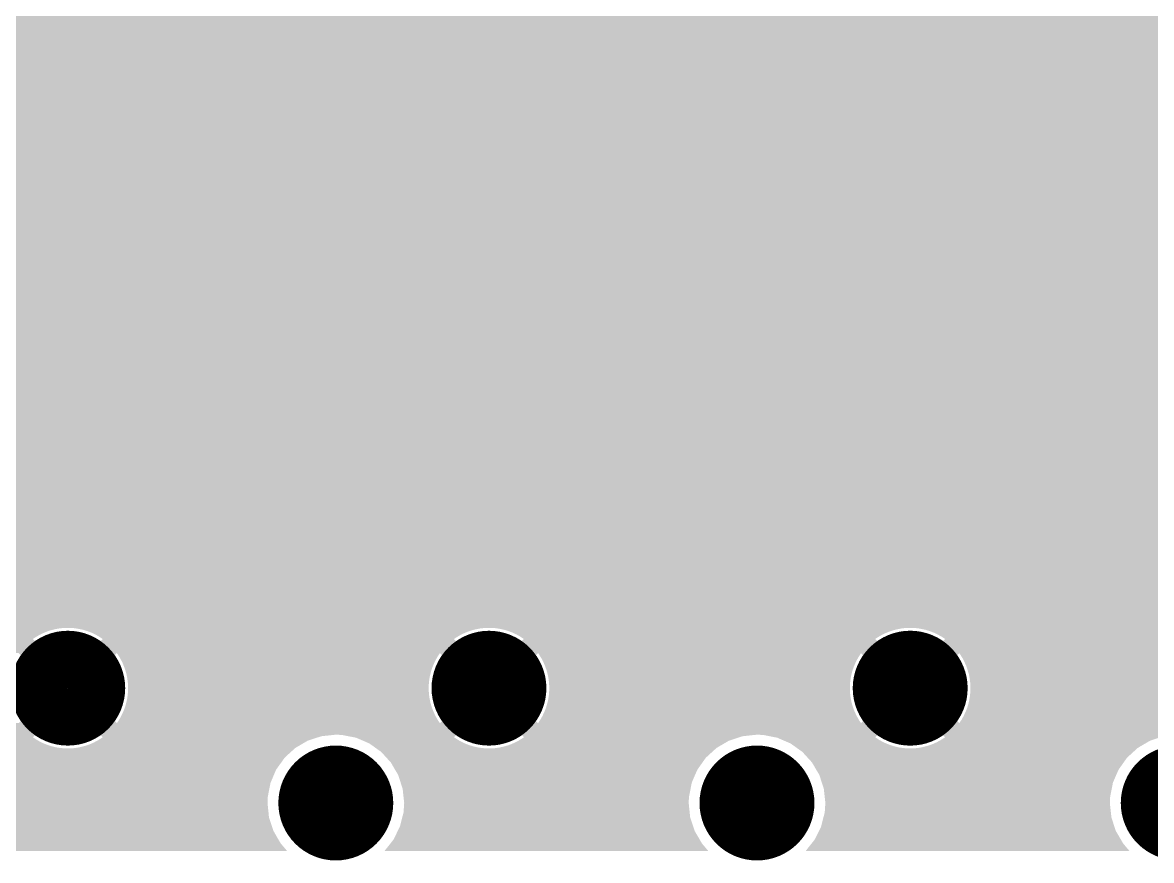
# Model space of a CAD drawing. Extents: x 295 to 953, y 10 to 290.
# Drawn here: x 648.85 to 661.2, y 166.88 to 176.05 of the extents above; entities that cross this region are included whole.
import ezdxf

# ---------------------------------------------------------------- set-up
doc = ezdxf.new("R2010")
doc.units = 0
doc.header["$LTSCALE"] = 5
doc.header["$MEASUREMENT"] = 0
doc.layers.get('0').update_dxf_attribs({"linetype": 'CONTINUOUS', "lineweight": 25})

msp = doc.modelspace()

# ---------------------------------------------------------------- linework, layer by layer
at = {"const_width": 0.629}
for points in [[(649.028, 168.761, 1), (649.656, 168.761, 1)], [(653.638, 168.761, 1), (654.266, 168.761, 1)], [(658.248, 168.761, 1), (658.877, 168.761, 1)], [(651.961, 167.504, 1), (652.59, 167.504, 1)], [(656.571, 167.504, 1), (657.2, 167.504, 1)], [(661.182, 167.504, 1), (661.81, 167.504, 1)]]:
    msp.add_lwpolyline(points, format="xyb", close=True, dxfattribs=at)
for points in [[(641.798, 172.443), (641.798, 176.71), (671.135, 172.443), (671.135, 176.71)], [(642.912, 172.44), (642.846, 172.443), (671.135, 172.44), (671.135, 172.443)], [(643.067, 172.41), (642.912, 172.44), (671.135, 172.41), (671.135, 172.44)], [(643.212, 172.347), (643.067, 172.41), (671.135, 172.347), (671.135, 172.41)], [(643.341, 172.256), (643.212, 172.347), (671.135, 172.256), (671.135, 172.347)], [(643.448, 172.139), (643.341, 172.256), (671.135, 172.139), (671.135, 172.256)], [(643.528, 172.003), (643.448, 172.139), (671.135, 172.003), (671.135, 172.139)], [(643.577, 171.852), (643.528, 172.003), (671.135, 171.852), (671.135, 172.003)], [(643.594, 171.695), (643.577, 171.852), (671.135, 171.695), (671.135, 171.852)], [(643.561, 171.474), (643.591, 171.629), (671.135, 171.474), (671.135, 171.629)], [(643.591, 171.629), (643.594, 171.695), (671.135, 171.629), (671.135, 171.695)], [(643.498, 171.329), (643.561, 171.474), (671.135, 171.329), (671.135, 171.474)], [(643.407, 171.2), (643.498, 171.329), (671.135, 171.2), (671.135, 171.329)], [(643.29, 171.093), (643.407, 171.2), (671.135, 171.093), (671.135, 171.2)], [(643.003, 170.964), (643.153, 171.013), (671.135, 170.964), (671.135, 171.013)], [(643.153, 171.013), (643.29, 171.093), (671.135, 171.013), (671.135, 171.093)], [(641.798, 169.421), (641.798, 170.947), (671.135, 169.421), (671.135, 170.947)], [(642.846, 170.947), (643.003, 170.964), (671.135, 170.947), (671.135, 170.964)], [(641.798, 169.42), (641.798, 169.421), (649.295, 169.42), (649.342, 169.421)], [(641.798, 169.415), (641.798, 169.42), (649.248, 169.415), (649.295, 169.42)], [(641.798, 169.406), (641.798, 169.415), (649.202, 169.406), (649.248, 169.415)], [(641.798, 169.395), (641.798, 169.406), (649.156, 169.395), (649.202, 169.406)], [(649.375, 169.421), (649.342, 169.421), (653.93, 169.421), (653.952, 169.421)], [(649.385, 169.42), (649.375, 169.421), (653.905, 169.42), (653.93, 169.421)], [(649.421, 169.417), (649.385, 169.42), (653.876, 169.417), (653.905, 169.42)], [(649.433, 169.415), (649.421, 169.417), (653.858, 169.415), (653.876, 169.417)], [(649.468, 169.409), (649.433, 169.415), (653.828, 169.409), (653.858, 169.415)], [(649.48, 169.406), (649.468, 169.409), (653.812, 169.406), (653.828, 169.409)], [(649.514, 169.399), (649.48, 169.406), (653.782, 169.399), (653.812, 169.406)], [(649.526, 169.395), (649.514, 169.399), (653.766, 169.395), (653.782, 169.399)], [(653.985, 169.421), (653.952, 169.421), (658.54, 169.421), (658.562, 169.421)], [(653.995, 169.42), (653.985, 169.421), (658.515, 169.42), (658.54, 169.421)], [(654.032, 169.417), (653.995, 169.42), (658.486, 169.417), (658.515, 169.42)], [(654.044, 169.415), (654.032, 169.417), (658.468, 169.415), (658.486, 169.417)], [(654.078, 169.409), (654.044, 169.415), (658.438, 169.409), (658.468, 169.415)], [(654.091, 169.406), (654.078, 169.409), (658.422, 169.406), (658.438, 169.409)], [(654.124, 169.399), (654.091, 169.406), (658.392, 169.399), (658.422, 169.406)], [(654.137, 169.395), (654.124, 169.399), (658.377, 169.395), (658.392, 169.399)], [(658.595, 169.421), (658.562, 169.421), (663.15, 169.421), (663.172, 169.421)], [(658.605, 169.42), (658.595, 169.421), (663.125, 169.42), (663.15, 169.421)], [(658.642, 169.417), (658.605, 169.42), (663.096, 169.417), (663.125, 169.42)], [(658.654, 169.415), (658.642, 169.417), (663.079, 169.415), (663.096, 169.417)], [(658.688, 169.409), (658.654, 169.415), (663.048, 169.409), (663.079, 169.415)], [(658.701, 169.406), (658.688, 169.409), (663.032, 169.406), (663.048, 169.409)], [(658.734, 169.399), (658.701, 169.406), (663.002, 169.399), (663.032, 169.406)], [(658.747, 169.395), (658.734, 169.399), (662.987, 169.395), (663.002, 169.399)], [(641.798, 169.38), (641.798, 169.395), (649.112, 169.38), (649.156, 169.395)], [(641.798, 169.362), (641.798, 169.38), (649.068, 169.362), (649.112, 169.38)], [(641.798, 169.341), (641.798, 169.362), (649.026, 169.341), (649.068, 169.362)], [(641.798, 169.317), (641.798, 169.341), (648.986, 169.317), (649.026, 169.341)], [(641.798, 169.299), (641.798, 169.317), (648.959, 169.299), (648.986, 169.317)], [(641.798, 169.18), (641.798, 169.299), (649.078, 169.18), (648.959, 169.299)], [(649.559, 169.385), (649.526, 169.395), (653.737, 169.385), (653.766, 169.395)], [(649.571, 169.38), (649.559, 169.385), (653.722, 169.38), (653.737, 169.385)], [(649.603, 169.368), (649.571, 169.38), (653.692, 169.368), (653.722, 169.38)], [(649.615, 169.362), (649.603, 169.368), (653.678, 169.362), (653.692, 169.368)], [(649.606, 169.18), (649.725, 169.299), (653.688, 169.18), (653.569, 169.299)], [(649.645, 169.348), (649.615, 169.362), (653.65, 169.348), (653.678, 169.362)], [(649.657, 169.341), (649.645, 169.348), (653.636, 169.341), (653.65, 169.348)], [(649.686, 169.325), (649.657, 169.341), (653.609, 169.325), (653.636, 169.341)], [(649.698, 169.317), (649.686, 169.325), (653.596, 169.317), (653.609, 169.325)], [(649.725, 169.299), (649.698, 169.317), (653.569, 169.299), (653.596, 169.317)], [(654.169, 169.385), (654.137, 169.395), (658.347, 169.385), (658.377, 169.395)], [(654.181, 169.38), (654.169, 169.385), (658.332, 169.38), (658.347, 169.385)], [(654.213, 169.368), (654.181, 169.38), (658.303, 169.368), (658.332, 169.38)], [(654.225, 169.362), (654.213, 169.368), (658.288, 169.362), (658.303, 169.368)], [(654.216, 169.18), (654.335, 169.299), (658.298, 169.18), (658.179, 169.299)], [(654.255, 169.348), (654.225, 169.362), (658.26, 169.348), (658.288, 169.362)], [(654.267, 169.341), (654.255, 169.348), (658.246, 169.341), (658.26, 169.348)], [(654.296, 169.325), (654.267, 169.341), (658.219, 169.325), (658.246, 169.341)], [(654.308, 169.317), (654.296, 169.325), (658.206, 169.317), (658.219, 169.325)], [(654.335, 169.299), (654.308, 169.317), (658.179, 169.299), (658.206, 169.317)], [(658.779, 169.385), (658.747, 169.395), (662.957, 169.385), (662.987, 169.395)], [(658.791, 169.38), (658.779, 169.385), (662.942, 169.38), (662.957, 169.385)], [(658.823, 169.368), (658.791, 169.38), (662.913, 169.368), (662.942, 169.38)], [(658.835, 169.362), (658.823, 169.368), (662.899, 169.362), (662.913, 169.368)], [(658.826, 169.18), (658.945, 169.299), (662.908, 169.18), (662.789, 169.299)], [(658.865, 169.348), (658.835, 169.362), (662.87, 169.348), (662.899, 169.362)], [(658.877, 169.341), (658.865, 169.348), (662.856, 169.341), (662.87, 169.348)], [(658.906, 169.325), (658.877, 169.341), (662.829, 169.325), (662.856, 169.341)], [(658.918, 169.317), (658.906, 169.325), (662.816, 169.317), (662.829, 169.325)], [(658.945, 169.299), (658.918, 169.317), (662.789, 169.299), (662.816, 169.317)], [(641.798, 169.145), (641.798, 169.18), (671.135, 169.145), (671.135, 169.18)], [(649.078, 169.18), (649.107, 169.197), (649.606, 169.18), (649.576, 169.197)], [(649.107, 169.197), (649.114, 169.2), (649.576, 169.197), (649.571, 169.2)], [(649.114, 169.2), (649.144, 169.215), (649.571, 169.2), (649.539, 169.215)], [(649.144, 169.215), (649.151, 169.217), (649.539, 169.215), (649.534, 169.217)], [(649.151, 169.217), (649.182, 169.229), (649.534, 169.217), (649.501, 169.229)], [(649.182, 169.229), (649.189, 169.231), (649.501, 169.229), (649.496, 169.231)], [(649.189, 169.231), (649.221, 169.241), (649.496, 169.231), (649.462, 169.241)], [(649.221, 169.241), (649.229, 169.242), (649.462, 169.241), (649.457, 169.242)], [(649.229, 169.242), (649.261, 169.249), (649.457, 169.242), (649.422, 169.249)], [(649.261, 169.249), (649.269, 169.25), (649.422, 169.249), (649.417, 169.25)], [(649.269, 169.25), (649.301, 169.254), (649.417, 169.25), (649.381, 169.254)], [(649.301, 169.254), (649.313, 169.255), (649.381, 169.254), (649.376, 169.255)], [(649.313, 169.255), (649.342, 169.256), (649.376, 169.255), (649.342, 169.256)], [(653.688, 169.18), (653.718, 169.197), (654.216, 169.18), (654.186, 169.197)], [(653.718, 169.197), (653.724, 169.2), (654.186, 169.197), (654.181, 169.2)], [(653.724, 169.2), (653.754, 169.215), (654.181, 169.2), (654.15, 169.215)], [(653.754, 169.215), (653.761, 169.217), (654.15, 169.215), (654.144, 169.217)], [(653.761, 169.217), (653.792, 169.229), (654.144, 169.217), (654.111, 169.229)], [(653.792, 169.229), (653.799, 169.231), (654.111, 169.229), (654.106, 169.231)], [(653.799, 169.231), (653.831, 169.241), (654.106, 169.231), (654.072, 169.241)], [(653.831, 169.241), (653.839, 169.242), (654.072, 169.241), (654.067, 169.242)], [(653.839, 169.242), (653.871, 169.249), (654.067, 169.242), (654.032, 169.249)], [(653.871, 169.249), (653.879, 169.25), (654.032, 169.249), (654.027, 169.25)], [(653.879, 169.25), (653.911, 169.254), (654.027, 169.25), (653.991, 169.254)], [(653.911, 169.254), (653.923, 169.255), (653.991, 169.254), (653.986, 169.255)], [(653.923, 169.255), (653.952, 169.256), (653.986, 169.255), (653.952, 169.256)], [(658.298, 169.18), (658.328, 169.197), (658.826, 169.18), (658.796, 169.197)], [(658.328, 169.197), (658.334, 169.2), (658.796, 169.197), (658.791, 169.2)], [(658.334, 169.2), (658.364, 169.215), (658.791, 169.2), (658.76, 169.215)], [(658.364, 169.215), (658.371, 169.217), (658.76, 169.215), (658.754, 169.217)], [(658.371, 169.217), (658.402, 169.229), (658.754, 169.217), (658.722, 169.229)], [(658.402, 169.229), (658.409, 169.231), (658.722, 169.229), (658.716, 169.231)], [(658.409, 169.231), (658.441, 169.241), (658.716, 169.231), (658.682, 169.241)], [(658.441, 169.241), (658.449, 169.242), (658.682, 169.241), (658.677, 169.242)], [(658.449, 169.242), (658.481, 169.249), (658.677, 169.242), (658.642, 169.249)], [(658.481, 169.249), (658.489, 169.25), (658.642, 169.249), (658.637, 169.25)], [(658.489, 169.25), (658.522, 169.254), (658.637, 169.25), (658.601, 169.254)], [(658.522, 169.254), (658.534, 169.255), (658.601, 169.254), (658.596, 169.255)], [(658.534, 169.255), (658.562, 169.256), (658.596, 169.255), (658.562, 169.256)], [(648.924, 169.025), (648.805, 169.145), (649.76, 169.025), (649.879, 169.145)], [(649.89, 169.13), (649.879, 169.145), (653.405, 169.13), (653.415, 169.145)], [(649.905, 169.105), (649.89, 169.13), (653.389, 169.105), (653.405, 169.13)], [(649.915, 169.09), (649.905, 169.105), (653.38, 169.09), (653.389, 169.105)], [(649.928, 169.064), (649.915, 169.09), (653.366, 169.064), (653.38, 169.09)], [(649.937, 169.048), (649.928, 169.064), (653.358, 169.048), (653.366, 169.064)], [(649.948, 169.022), (649.937, 169.048), (653.346, 169.022), (653.358, 169.048)], [(653.534, 169.025), (653.415, 169.145), (654.37, 169.025), (654.49, 169.145)], [(654.5, 169.13), (654.49, 169.145), (658.015, 169.13), (658.025, 169.145)], [(654.515, 169.105), (654.5, 169.13), (657.999, 169.105), (658.015, 169.13)], [(654.525, 169.09), (654.515, 169.105), (657.99, 169.09), (657.999, 169.105)], [(654.538, 169.064), (654.525, 169.09), (657.976, 169.064), (657.99, 169.09)], [(654.547, 169.048), (654.538, 169.064), (657.968, 169.048), (657.976, 169.064)], [(654.558, 169.022), (654.547, 169.048), (657.956, 169.022), (657.968, 169.048)], [(658.144, 169.025), (658.025, 169.145), (658.98, 169.025), (659.1, 169.145)], [(659.11, 169.13), (659.1, 169.145), (662.625, 169.13), (662.635, 169.145)], [(659.125, 169.105), (659.11, 169.13), (662.609, 169.105), (662.625, 169.13)], [(659.135, 169.09), (659.125, 169.105), (662.6, 169.09), (662.609, 169.105)], [(659.148, 169.064), (659.135, 169.09), (662.586, 169.064), (662.6, 169.09)], [(659.157, 169.048), (659.148, 169.064), (662.578, 169.048), (662.586, 169.064)], [(659.168, 169.022), (659.157, 169.048), (662.566, 169.022), (662.578, 169.048)], [(648.865, 168.889), (648.872, 168.915), (649.82, 168.889), (649.812, 168.915)], [(648.872, 168.915), (648.877, 168.928), (649.812, 168.915), (649.808, 168.928)], [(648.877, 168.928), (648.886, 168.953), (649.808, 168.928), (649.797, 168.953)], [(648.886, 168.953), (648.892, 168.965), (649.797, 168.953), (649.793, 168.965)], [(648.892, 168.965), (648.904, 168.99), (649.793, 168.965), (649.78, 168.99)], [(648.904, 168.99), (648.91, 169.002), (649.78, 168.99), (649.774, 169.002)], [(648.91, 169.002), (648.924, 169.025), (649.774, 169.002), (649.76, 169.025)], [(649.955, 169.005), (649.948, 169.022), (653.339, 169.005), (653.346, 169.022)], [(649.965, 168.978), (649.955, 169.005), (653.329, 168.978), (653.339, 169.005)], [(649.971, 168.961), (649.965, 168.978), (653.323, 168.961), (653.329, 168.978)], [(649.979, 168.933), (649.971, 168.961), (653.315, 168.933), (653.323, 168.961)], [(649.984, 168.916), (649.979, 168.933), (653.311, 168.916), (653.315, 168.933)], [(649.99, 168.887), (649.984, 168.916), (653.304, 168.887), (653.311, 168.916)], [(653.475, 168.889), (653.482, 168.915), (654.43, 168.889), (654.422, 168.915)], [(653.482, 168.915), (653.487, 168.928), (654.422, 168.915), (654.418, 168.928)], [(653.487, 168.928), (653.496, 168.953), (654.418, 168.928), (654.408, 168.953)], [(653.496, 168.953), (653.502, 168.965), (654.408, 168.953), (654.403, 168.965)], [(653.502, 168.965), (653.514, 168.99), (654.403, 168.965), (654.39, 168.99)], [(653.514, 168.99), (653.52, 169.002), (654.39, 168.99), (654.384, 169.002)], [(653.52, 169.002), (653.534, 169.025), (654.384, 169.002), (654.37, 169.025)], [(654.566, 169.005), (654.558, 169.022), (657.949, 169.005), (657.956, 169.022)], [(654.575, 168.978), (654.566, 169.005), (657.939, 168.978), (657.949, 169.005)], [(654.581, 168.961), (654.575, 168.978), (657.933, 168.961), (657.939, 168.978)], [(654.589, 168.933), (654.581, 168.961), (657.925, 168.933), (657.933, 168.961)], [(654.594, 168.916), (654.589, 168.933), (657.921, 168.916), (657.925, 168.933)], [(654.6, 168.887), (654.594, 168.916), (657.914, 168.887), (657.921, 168.916)], [(658.085, 168.889), (658.092, 168.915), (659.04, 168.889), (659.032, 168.915)], [(658.092, 168.915), (658.097, 168.928), (659.032, 168.915), (659.028, 168.928)], [(658.097, 168.928), (658.106, 168.953), (659.028, 168.928), (659.018, 168.953)], [(658.106, 168.953), (658.112, 168.965), (659.018, 168.953), (659.013, 168.965)], [(658.112, 168.965), (658.124, 168.99), (659.013, 168.965), (659, 168.99)], [(658.124, 168.99), (658.13, 169.002), (659, 168.99), (658.994, 169.002)], [(658.13, 169.002), (658.144, 169.025), (658.994, 169.002), (658.98, 169.025)], [(659.176, 169.005), (659.168, 169.022), (662.559, 169.005), (662.566, 169.022)], [(659.185, 168.978), (659.176, 169.005), (662.549, 168.978), (662.559, 169.005)], [(659.191, 168.961), (659.185, 168.978), (662.544, 168.961), (662.549, 168.978)], [(659.199, 168.933), (659.191, 168.961), (662.535, 168.933), (662.544, 168.961)], [(659.204, 168.916), (659.199, 168.933), (662.531, 168.916), (662.535, 168.933)], [(659.21, 168.887), (659.204, 168.916), (662.524, 168.887), (662.531, 168.916)], [(648.848, 168.768), (648.849, 168.796), (649.837, 168.768), (649.835, 168.796)], [(648.849, 168.796), (648.85, 168.809), (649.835, 168.796), (649.834, 168.809)], [(648.85, 168.809), (648.853, 168.836), (649.834, 168.809), (649.831, 168.836)], [(648.853, 168.836), (648.856, 168.849), (649.831, 168.836), (649.829, 168.849)], [(648.856, 168.849), (648.861, 168.876), (649.829, 168.849), (649.823, 168.876)], [(648.861, 168.876), (648.865, 168.889), (649.823, 168.876), (649.82, 168.889)], [(649.993, 168.869), (649.99, 168.887), (653.301, 168.869), (653.304, 168.887)], [(649.997, 168.841), (649.993, 168.869), (653.297, 168.841), (653.301, 168.869)], [(649.999, 168.823), (649.997, 168.841), (653.295, 168.823), (653.297, 168.841)], [(650.001, 168.794), (649.999, 168.823), (653.293, 168.794), (653.295, 168.823)], [(650.002, 168.776), (650.001, 168.794), (653.293, 168.776), (653.293, 168.794)], [(653.458, 168.768), (653.459, 168.796), (654.447, 168.768), (654.445, 168.796)], [(653.459, 168.796), (653.46, 168.809), (654.445, 168.796), (654.444, 168.809)], [(653.46, 168.809), (653.463, 168.836), (654.444, 168.809), (654.441, 168.836)], [(653.463, 168.836), (653.466, 168.849), (654.441, 168.836), (654.439, 168.849)], [(653.466, 168.849), (653.471, 168.876), (654.439, 168.849), (654.433, 168.876)], [(653.471, 168.876), (653.475, 168.889), (654.433, 168.876), (654.43, 168.889)], [(654.603, 168.869), (654.6, 168.887), (657.911, 168.869), (657.914, 168.887)], [(654.607, 168.841), (654.603, 168.869), (657.907, 168.841), (657.911, 168.869)], [(654.609, 168.823), (654.607, 168.841), (657.905, 168.823), (657.907, 168.841)], [(654.611, 168.794), (654.609, 168.823), (657.903, 168.794), (657.905, 168.823)], [(654.612, 168.776), (654.611, 168.794), (657.903, 168.776), (657.903, 168.794)], [(658.068, 168.768), (658.069, 168.796), (659.057, 168.768), (659.055, 168.796)], [(658.069, 168.796), (658.07, 168.809), (659.055, 168.796), (659.054, 168.809)], [(658.07, 168.809), (658.073, 168.836), (659.054, 168.809), (659.051, 168.836)], [(658.073, 168.836), (658.076, 168.849), (659.051, 168.836), (659.049, 168.849)], [(658.076, 168.849), (658.081, 168.876), (659.049, 168.849), (659.043, 168.876)], [(658.081, 168.876), (658.085, 168.889), (659.043, 168.876), (659.04, 168.889)], [(659.213, 168.869), (659.21, 168.887), (662.522, 168.869), (662.524, 168.887)], [(659.217, 168.841), (659.213, 168.869), (662.517, 168.841), (662.522, 168.869)], [(659.219, 168.823), (659.217, 168.841), (662.515, 168.823), (662.517, 168.841)], [(659.221, 168.794), (659.219, 168.823), (662.513, 168.794), (662.515, 168.823)], [(659.222, 168.776), (659.221, 168.794), (662.513, 168.776), (662.513, 168.794)], [(648.848, 168.755), (648.848, 168.768), (649.836, 168.755), (649.837, 168.768)], [(648.849, 168.727), (648.848, 168.755), (649.835, 168.727), (649.836, 168.755)], [(648.85, 168.714), (648.849, 168.727), (649.834, 168.714), (649.835, 168.727)], [(648.854, 168.687), (648.85, 168.714), (649.831, 168.687), (649.834, 168.714)], [(648.855, 168.674), (648.854, 168.687), (649.828, 168.674), (649.831, 168.687)], [(648.861, 168.647), (648.855, 168.674), (649.823, 168.647), (649.828, 168.674)], [(649.993, 168.653), (649.997, 168.682), (653.301, 168.653), (653.297, 168.682)], [(649.997, 168.682), (649.999, 168.7), (653.297, 168.682), (653.295, 168.7)], [(649.999, 168.7), (650.001, 168.729), (653.295, 168.7), (653.293, 168.729)], [(650.001, 168.729), (650.002, 168.747), (653.293, 168.729), (653.292, 168.747)], [(650.002, 168.747), (650.002, 168.776), (653.292, 168.747), (653.293, 168.776)], [(653.458, 168.755), (653.458, 168.768), (654.446, 168.755), (654.447, 168.768)], [(653.459, 168.727), (653.458, 168.755), (654.445, 168.727), (654.446, 168.755)], [(653.46, 168.714), (653.459, 168.727), (654.444, 168.714), (654.445, 168.727)], [(653.464, 168.687), (653.46, 168.714), (654.441, 168.687), (654.444, 168.714)], [(653.465, 168.674), (653.464, 168.687), (654.438, 168.674), (654.441, 168.687)], [(653.471, 168.647), (653.465, 168.674), (654.433, 168.647), (654.438, 168.674)], [(654.603, 168.653), (654.607, 168.682), (657.911, 168.653), (657.907, 168.682)], [(654.607, 168.682), (654.609, 168.7), (657.907, 168.682), (657.905, 168.7)], [(654.609, 168.7), (654.611, 168.729), (657.905, 168.7), (657.903, 168.729)], [(654.611, 168.729), (654.612, 168.747), (657.903, 168.729), (657.902, 168.747)], [(654.612, 168.747), (654.612, 168.776), (657.902, 168.747), (657.903, 168.776)], [(658.068, 168.755), (658.068, 168.768), (659.056, 168.755), (659.057, 168.768)], [(658.069, 168.727), (658.068, 168.755), (659.056, 168.727), (659.056, 168.755)], [(658.07, 168.714), (658.069, 168.727), (659.054, 168.714), (659.056, 168.727)], [(658.074, 168.687), (658.07, 168.714), (659.051, 168.687), (659.054, 168.714)], [(658.075, 168.674), (658.074, 168.687), (659.049, 168.674), (659.051, 168.687)], [(658.082, 168.647), (658.075, 168.674), (659.043, 168.647), (659.049, 168.674)], [(659.213, 168.653), (659.217, 168.682), (662.521, 168.653), (662.517, 168.682)], [(659.217, 168.682), (659.219, 168.7), (662.517, 168.682), (662.515, 168.7)], [(659.219, 168.7), (659.221, 168.729), (662.515, 168.7), (662.513, 168.729)], [(659.221, 168.729), (659.222, 168.747), (662.513, 168.729), (662.512, 168.747)], [(659.222, 168.747), (659.222, 168.776), (662.512, 168.747), (662.513, 168.776)], [(648.864, 168.634), (648.861, 168.647), (649.82, 168.634), (649.823, 168.647)], [(648.872, 168.608), (648.864, 168.634), (649.812, 168.608), (649.82, 168.634)], [(648.876, 168.595), (648.872, 168.608), (649.807, 168.595), (649.812, 168.608)], [(648.887, 168.569), (648.876, 168.595), (649.798, 168.569), (649.807, 168.595)], [(648.891, 168.558), (648.887, 168.569), (649.792, 168.558), (649.798, 168.569)], [(648.904, 168.533), (648.891, 168.558), (649.78, 168.533), (649.792, 168.558)], [(648.91, 168.521), (648.904, 168.533), (649.774, 168.521), (649.78, 168.533)], [(649.955, 168.518), (649.966, 168.545), (653.339, 168.518), (653.329, 168.545)], [(649.966, 168.545), (649.971, 168.562), (653.329, 168.545), (653.323, 168.562)], [(649.971, 168.562), (649.979, 168.59), (653.323, 168.562), (653.315, 168.59)], [(649.979, 168.59), (649.983, 168.607), (653.315, 168.59), (653.31, 168.607)], [(649.983, 168.607), (649.99, 168.635), (653.31, 168.607), (653.305, 168.635)], [(649.99, 168.635), (649.993, 168.653), (653.305, 168.635), (653.301, 168.653)], [(653.474, 168.634), (653.471, 168.647), (654.43, 168.634), (654.433, 168.647)], [(653.482, 168.608), (653.474, 168.634), (654.422, 168.608), (654.43, 168.634)], [(653.486, 168.595), (653.482, 168.608), (654.418, 168.595), (654.422, 168.608)], [(653.497, 168.569), (653.486, 168.595), (654.408, 168.569), (654.418, 168.595)], [(653.502, 168.558), (653.497, 168.569), (654.402, 168.558), (654.408, 168.569)], [(653.514, 168.533), (653.502, 168.558), (654.391, 168.533), (654.402, 168.558)], [(653.52, 168.521), (653.514, 168.533), (654.384, 168.521), (654.391, 168.533)], [(654.565, 168.518), (654.576, 168.545), (657.949, 168.518), (657.939, 168.545)], [(654.576, 168.545), (654.581, 168.562), (657.939, 168.545), (657.933, 168.562)], [(654.581, 168.562), (654.589, 168.59), (657.933, 168.562), (657.925, 168.59)], [(654.589, 168.59), (654.594, 168.607), (657.925, 168.59), (657.92, 168.607)], [(654.594, 168.607), (654.6, 168.635), (657.92, 168.607), (657.915, 168.635)], [(654.6, 168.635), (654.603, 168.653), (657.915, 168.635), (657.911, 168.653)], [(658.084, 168.634), (658.082, 168.647), (659.04, 168.634), (659.043, 168.647)], [(658.093, 168.608), (658.084, 168.634), (659.032, 168.608), (659.04, 168.634)], [(658.096, 168.595), (658.093, 168.608), (659.028, 168.595), (659.032, 168.608)], [(658.107, 168.569), (658.096, 168.595), (659.018, 168.569), (659.028, 168.595)], [(658.112, 168.558), (658.107, 168.569), (659.012, 168.558), (659.018, 168.569)], [(658.124, 168.533), (658.112, 168.558), (659.001, 168.533), (659.012, 168.558)], [(658.13, 168.521), (658.124, 168.533), (658.994, 168.521), (659.001, 168.533)], [(659.175, 168.518), (659.186, 168.545), (662.559, 168.518), (662.549, 168.545)], [(659.186, 168.545), (659.191, 168.562), (662.549, 168.545), (662.543, 168.562)], [(659.191, 168.562), (659.2, 168.59), (662.543, 168.562), (662.535, 168.59)], [(659.2, 168.59), (659.204, 168.607), (662.535, 168.59), (662.53, 168.607)], [(659.204, 168.607), (659.21, 168.635), (662.53, 168.607), (662.525, 168.635)], [(659.21, 168.635), (659.213, 168.653), (662.525, 168.635), (662.521, 168.653)], [(648.805, 168.378), (648.924, 168.497), (649.879, 168.378), (649.76, 168.497)], [(648.924, 168.497), (648.91, 168.521), (649.76, 168.497), (649.774, 168.521)], [(649.889, 168.393), (649.905, 168.417), (653.404, 168.393), (653.389, 168.417)], [(649.905, 168.417), (649.914, 168.433), (653.389, 168.417), (653.38, 168.433)], [(649.914, 168.433), (649.928, 168.458), (653.38, 168.433), (653.366, 168.458)], [(649.928, 168.458), (649.936, 168.475), (653.366, 168.458), (653.358, 168.475)], [(649.936, 168.475), (649.948, 168.501), (653.358, 168.475), (653.346, 168.501)], [(649.948, 168.501), (649.955, 168.518), (653.346, 168.501), (653.339, 168.518)], [(653.415, 168.378), (653.534, 168.497), (654.49, 168.378), (654.37, 168.497)], [(653.534, 168.497), (653.52, 168.521), (654.37, 168.497), (654.384, 168.521)], [(654.499, 168.393), (654.515, 168.417), (658.014, 168.393), (657.999, 168.417)], [(654.515, 168.417), (654.524, 168.433), (657.999, 168.417), (657.99, 168.433)], [(654.524, 168.433), (654.539, 168.458), (657.99, 168.433), (657.976, 168.458)], [(654.539, 168.458), (654.546, 168.475), (657.976, 168.458), (657.968, 168.475)], [(654.546, 168.475), (654.559, 168.501), (657.968, 168.475), (657.956, 168.501)], [(654.559, 168.501), (654.565, 168.518), (657.956, 168.501), (657.949, 168.518)], [(658.025, 168.378), (658.144, 168.497), (659.1, 168.378), (658.98, 168.497)], [(658.144, 168.497), (658.13, 168.521), (658.98, 168.497), (658.994, 168.521)], [(659.109, 168.393), (659.126, 168.417), (662.625, 168.393), (662.609, 168.417)], [(659.126, 168.417), (659.134, 168.433), (662.609, 168.417), (662.6, 168.433)], [(659.134, 168.433), (659.149, 168.458), (662.6, 168.433), (662.586, 168.458)], [(659.149, 168.458), (659.156, 168.475), (662.586, 168.458), (662.578, 168.475)], [(659.156, 168.475), (659.169, 168.501), (662.578, 168.475), (662.566, 168.501)], [(659.169, 168.501), (659.175, 168.518), (662.566, 168.501), (662.559, 168.518)], [(641.798, 168.343), (641.798, 168.378), (671.135, 168.343), (671.135, 168.378)], [(641.798, 168.252), (641.798, 168.343), (648.987, 168.252), (649.078, 168.343)], [(649.108, 168.326), (649.078, 168.343), (649.577, 168.326), (649.606, 168.343)], [(649.113, 168.323), (649.108, 168.326), (649.57, 168.323), (649.577, 168.326)], [(649.145, 168.308), (649.113, 168.323), (649.54, 168.308), (649.57, 168.323)], [(649.15, 168.306), (649.145, 168.308), (649.533, 168.306), (649.54, 168.308)], [(649.183, 168.293), (649.15, 168.306), (649.502, 168.293), (649.533, 168.306)], [(649.188, 168.291), (649.183, 168.293), (649.495, 168.291), (649.502, 168.293)], [(649.222, 168.282), (649.188, 168.291), (649.463, 168.282), (649.495, 168.291)], [(649.697, 168.252), (649.606, 168.343), (653.597, 168.252), (653.688, 168.343)], [(649.879, 168.378), (649.889, 168.393), (653.415, 168.378), (653.404, 168.393)], [(653.718, 168.326), (653.688, 168.343), (654.187, 168.326), (654.216, 168.343)], [(653.723, 168.323), (653.718, 168.326), (654.18, 168.323), (654.187, 168.326)], [(653.755, 168.308), (653.723, 168.323), (654.15, 168.308), (654.18, 168.323)], [(653.76, 168.306), (653.755, 168.308), (654.143, 168.306), (654.15, 168.308)], [(653.793, 168.293), (653.76, 168.306), (654.112, 168.293), (654.143, 168.306)], [(653.798, 168.291), (653.793, 168.293), (654.105, 168.291), (654.112, 168.293)], [(653.832, 168.282), (653.798, 168.291), (654.073, 168.282), (654.105, 168.291)], [(654.307, 168.252), (654.216, 168.343), (658.207, 168.252), (658.298, 168.343)], [(654.49, 168.378), (654.499, 168.393), (658.025, 168.378), (658.014, 168.393)], [(658.328, 168.326), (658.298, 168.343), (658.797, 168.326), (658.826, 168.343)], [(658.333, 168.323), (658.328, 168.326), (658.79, 168.323), (658.797, 168.326)], [(658.365, 168.308), (658.333, 168.323), (658.76, 168.308), (658.79, 168.323)], [(658.37, 168.306), (658.365, 168.308), (658.753, 168.306), (658.76, 168.308)], [(658.403, 168.293), (658.37, 168.306), (658.722, 168.293), (658.753, 168.306)], [(658.408, 168.291), (658.403, 168.293), (658.715, 168.291), (658.722, 168.293)], [(658.442, 168.282), (658.408, 168.291), (658.683, 168.282), (658.715, 168.291)], [(658.917, 168.252), (658.826, 168.343), (662.817, 168.252), (662.908, 168.343)], [(659.1, 168.378), (659.109, 168.393), (662.635, 168.378), (662.625, 168.393)], [(647.731, 168.249), (647.666, 168.252), (648.984, 168.249), (648.987, 168.252)], [(647.86, 168.224), (647.731, 168.249), (648.959, 168.224), (648.984, 168.249)], [(647.887, 168.219), (647.86, 168.224), (648.967, 168.219), (648.959, 168.224)], [(647.935, 168.198), (647.887, 168.219), (648.998, 168.198), (648.967, 168.219)], [(647.989, 168.175), (647.935, 168.198), (649.039, 168.175), (648.998, 168.198)], [(648.032, 168.156), (647.989, 168.175), (649.078, 168.156), (649.039, 168.175)], [(649.227, 168.28), (649.222, 168.282), (649.455, 168.28), (649.463, 168.282)], [(649.262, 168.274), (649.227, 168.28), (649.423, 168.274), (649.455, 168.28)], [(649.267, 168.273), (649.262, 168.274), (649.415, 168.273), (649.423, 168.274)], [(649.303, 168.269), (649.267, 168.273), (649.383, 168.269), (649.415, 168.273)], [(649.308, 168.268), (649.303, 168.269), (649.371, 168.268), (649.383, 168.269)], [(649.342, 168.267), (649.308, 168.268), (649.342, 168.267), (649.371, 168.268)], [(649.586, 168.148), (649.629, 168.167), (651.903, 168.148), (651.935, 168.167)], [(649.629, 168.167), (649.665, 168.186), (651.935, 168.167), (651.968, 168.186)], [(649.665, 168.186), (649.67, 168.189), (651.968, 168.186), (651.977, 168.189)], [(649.67, 168.189), (649.71, 168.214), (651.977, 168.189), (652.052, 168.214)], [(649.714, 168.235), (649.697, 168.252), (652.118, 168.235), (652.276, 168.252)], [(649.71, 168.214), (649.725, 168.224), (652.052, 168.214), (652.084, 168.224)], [(649.725, 168.224), (649.714, 168.235), (652.084, 168.224), (652.118, 168.235)], [(652.342, 168.249), (652.276, 168.252), (653.594, 168.249), (653.597, 168.252)], [(652.47, 168.224), (652.342, 168.249), (653.569, 168.224), (653.594, 168.249)], [(652.497, 168.219), (652.47, 168.224), (653.577, 168.219), (653.569, 168.224)], [(652.545, 168.198), (652.497, 168.219), (653.608, 168.198), (653.577, 168.219)], [(652.599, 168.175), (652.545, 168.198), (653.649, 168.175), (653.608, 168.198)], [(652.642, 168.156), (652.599, 168.175), (653.689, 168.156), (653.649, 168.175)], [(653.838, 168.28), (653.832, 168.282), (654.066, 168.28), (654.073, 168.282)], [(653.872, 168.274), (653.838, 168.28), (654.033, 168.274), (654.066, 168.28)], [(653.877, 168.273), (653.872, 168.274), (654.025, 168.273), (654.033, 168.274)], [(653.913, 168.269), (653.877, 168.273), (653.993, 168.269), (654.025, 168.273)], [(653.918, 168.268), (653.913, 168.269), (653.981, 168.268), (653.993, 168.269)], [(653.952, 168.267), (653.918, 168.268), (653.952, 168.267), (653.981, 168.268)], [(654.196, 168.148), (654.239, 168.167), (656.513, 168.148), (656.546, 168.167)], [(654.239, 168.167), (654.275, 168.186), (656.546, 168.167), (656.578, 168.186)], [(654.275, 168.186), (654.281, 168.189), (656.578, 168.186), (656.587, 168.189)], [(654.281, 168.189), (654.32, 168.214), (656.587, 168.189), (656.662, 168.214)], [(654.324, 168.235), (654.307, 168.252), (656.729, 168.235), (656.886, 168.252)], [(654.32, 168.214), (654.335, 168.224), (656.662, 168.214), (656.694, 168.224)], [(654.335, 168.224), (654.324, 168.235), (656.694, 168.224), (656.729, 168.235)], [(656.952, 168.249), (656.886, 168.252), (658.204, 168.249), (658.207, 168.252)], [(657.08, 168.224), (656.952, 168.249), (658.179, 168.224), (658.204, 168.249)], [(657.107, 168.219), (657.08, 168.224), (658.187, 168.219), (658.179, 168.224)], [(657.155, 168.198), (657.107, 168.219), (658.218, 168.198), (658.187, 168.219)], [(657.209, 168.175), (657.155, 168.198), (658.259, 168.175), (658.218, 168.198)], [(657.252, 168.156), (657.209, 168.175), (658.299, 168.156), (658.259, 168.175)], [(658.448, 168.28), (658.442, 168.282), (658.676, 168.28), (658.683, 168.282)], [(658.482, 168.274), (658.448, 168.28), (658.643, 168.274), (658.676, 168.28)], [(658.488, 168.273), (658.482, 168.274), (658.635, 168.273), (658.643, 168.274)], [(658.524, 168.269), (658.488, 168.273), (658.603, 168.269), (658.635, 168.273)], [(658.528, 168.268), (658.524, 168.269), (658.591, 168.268), (658.603, 168.269)], [(658.562, 168.267), (658.528, 168.268), (658.562, 168.267), (658.591, 168.268)], [(658.806, 168.148), (658.849, 168.167), (661.123, 168.148), (661.156, 168.167)], [(658.849, 168.167), (658.885, 168.186), (661.156, 168.167), (661.188, 168.186)], [(658.885, 168.186), (658.891, 168.189), (661.188, 168.186), (661.197, 168.189)], [(658.891, 168.189), (658.931, 168.214), (661.197, 168.189), (661.272, 168.214)], [(658.934, 168.235), (658.917, 168.252), (661.339, 168.235), (661.496, 168.252)], [(658.931, 168.214), (658.945, 168.224), (661.272, 168.214), (661.304, 168.224)], [(658.945, 168.224), (658.934, 168.235), (661.304, 168.224), (661.339, 168.235)], [(648.034, 168.155), (648.032, 168.156), (649.081, 168.155), (649.078, 168.156)], [(648.058, 168.138), (648.034, 168.155), (649.125, 168.138), (649.081, 168.155)], [(648.077, 168.124), (648.058, 168.138), (649.17, 168.124), (649.125, 168.138)], [(648.092, 168.113), (648.077, 168.124), (649.216, 168.113), (649.17, 168.124)], [(648.103, 168.106), (648.092, 168.113), (649.263, 168.106), (649.216, 168.113)], [(648.108, 168.102), (648.103, 168.106), (649.309, 168.102), (649.263, 168.106)], [(648.109, 168.101), (648.108, 168.102), (649.356, 168.101), (649.309, 168.102)], [(648.161, 168.065), (648.109, 168.101), (651.786, 168.065), (651.827, 168.101)], [(648.221, 167.999), (648.161, 168.065), (651.715, 167.999), (651.786, 168.065)], [(649.356, 168.101), (649.403, 168.104), (651.827, 168.101), (651.83, 168.104)], [(649.403, 168.104), (649.419, 168.106), (651.83, 168.104), (651.832, 168.106)], [(649.419, 168.106), (649.45, 168.11), (651.832, 168.106), (651.839, 168.11)], [(649.45, 168.11), (649.496, 168.12), (651.839, 168.11), (651.855, 168.12)], [(649.496, 168.12), (649.541, 168.132), (651.855, 168.12), (651.876, 168.132)], [(649.541, 168.132), (649.586, 168.148), (651.876, 168.132), (651.903, 168.148)], [(652.644, 168.155), (652.642, 168.156), (653.692, 168.155), (653.689, 168.156)], [(652.668, 168.138), (652.644, 168.155), (653.735, 168.138), (653.692, 168.155)], [(652.688, 168.124), (652.668, 168.138), (653.78, 168.124), (653.735, 168.138)], [(652.702, 168.113), (652.688, 168.124), (653.826, 168.113), (653.78, 168.124)], [(652.713, 168.106), (652.702, 168.113), (653.873, 168.106), (653.826, 168.113)], [(652.718, 168.102), (652.713, 168.106), (653.92, 168.102), (653.873, 168.106)], [(652.719, 168.101), (652.718, 168.102), (653.967, 168.101), (653.92, 168.102)], [(652.771, 168.065), (652.719, 168.101), (656.397, 168.065), (656.437, 168.101)], [(652.831, 167.999), (652.771, 168.065), (656.325, 167.999), (656.397, 168.065)], [(653.967, 168.101), (654.014, 168.104), (656.437, 168.101), (656.44, 168.104)], [(654.014, 168.104), (654.029, 168.106), (656.44, 168.104), (656.442, 168.106)], [(654.029, 168.106), (654.06, 168.11), (656.442, 168.106), (656.449, 168.11)], [(654.06, 168.11), (654.106, 168.12), (656.449, 168.11), (656.465, 168.12)], [(654.106, 168.12), (654.152, 168.132), (656.465, 168.12), (656.486, 168.132)], [(654.152, 168.132), (654.196, 168.148), (656.486, 168.132), (656.513, 168.148)], [(657.254, 168.155), (657.252, 168.156), (658.302, 168.155), (658.299, 168.156)], [(657.278, 168.138), (657.254, 168.155), (658.346, 168.138), (658.302, 168.155)], [(657.298, 168.124), (657.278, 168.138), (658.39, 168.124), (658.346, 168.138)], [(657.313, 168.113), (657.298, 168.124), (658.436, 168.113), (658.39, 168.124)], [(657.323, 168.106), (657.313, 168.113), (658.483, 168.106), (658.436, 168.113)], [(657.328, 168.102), (657.323, 168.106), (658.53, 168.102), (658.483, 168.106)], [(657.329, 168.101), (657.328, 168.102), (658.577, 168.101), (658.53, 168.102)], [(657.381, 168.065), (657.329, 168.101), (661.007, 168.065), (661.047, 168.101)], [(657.441, 167.999), (657.381, 168.065), (660.935, 167.999), (661.007, 168.065)], [(658.577, 168.101), (658.624, 168.104), (661.047, 168.101), (661.05, 168.104)], [(658.624, 168.104), (658.639, 168.106), (661.05, 168.104), (661.052, 168.106)], [(658.639, 168.106), (658.67, 168.11), (661.052, 168.106), (661.059, 168.11)], [(658.67, 168.11), (658.716, 168.12), (661.059, 168.11), (661.075, 168.12)], [(658.716, 168.12), (658.762, 168.132), (661.075, 168.12), (661.096, 168.132)], [(658.762, 168.132), (658.806, 168.148), (661.096, 168.132), (661.123, 168.148)], [(648.268, 167.948), (648.221, 167.999), (651.679, 167.948), (651.715, 167.999)], [(648.313, 167.87), (648.268, 167.948), (651.623, 167.87), (651.679, 167.948)], [(652.878, 167.948), (652.831, 167.999), (656.289, 167.948), (656.325, 167.999)], [(652.923, 167.87), (652.878, 167.948), (656.234, 167.87), (656.289, 167.948)], [(657.488, 167.948), (657.441, 167.999), (660.899, 167.948), (660.935, 167.999)], [(657.533, 167.87), (657.488, 167.948), (660.844, 167.87), (660.899, 167.948)], [(648.348, 167.812), (648.313, 167.87), (651.598, 167.812), (651.623, 167.87)], [(648.376, 167.725), (648.348, 167.812), (651.561, 167.725), (651.598, 167.812)], [(652.958, 167.812), (652.923, 167.87), (656.208, 167.812), (656.234, 167.87)], [(652.986, 167.725), (652.958, 167.812), (656.171, 167.725), (656.208, 167.812)], [(657.568, 167.812), (657.533, 167.87), (660.818, 167.812), (660.844, 167.87)], [(657.596, 167.725), (657.568, 167.812), (660.781, 167.725), (660.818, 167.812)], [(648.397, 167.661), (648.376, 167.725), (651.548, 167.661), (651.561, 167.725)], [(653.007, 167.661), (652.986, 167.725), (656.159, 167.661), (656.171, 167.725)], [(657.617, 167.661), (657.596, 167.725), (660.769, 167.661), (660.781, 167.725)], [(648.407, 167.57), (648.397, 167.661), (651.531, 167.57), (651.548, 167.661)], [(648.414, 167.504), (648.407, 167.57), (651.528, 167.504), (651.531, 167.57)], [(653.017, 167.57), (653.007, 167.661), (656.141, 167.57), (656.159, 167.661)], [(653.024, 167.504), (653.017, 167.57), (656.138, 167.504), (656.141, 167.57)], [(657.627, 167.57), (657.617, 167.661), (660.751, 167.57), (660.769, 167.661)], [(657.634, 167.504), (657.627, 167.57), (660.748, 167.504), (660.751, 167.57)], [(648.406, 167.4), (648.414, 167.504), (651.539, 167.4), (651.528, 167.504)], [(653.017, 167.4), (653.024, 167.504), (656.149, 167.4), (656.138, 167.504)], [(657.627, 167.4), (657.634, 167.504), (660.759, 167.4), (660.748, 167.504)], [(648.368, 167.247), (648.393, 167.347), (651.577, 167.247), (651.544, 167.347)], [(648.393, 167.347), (648.406, 167.4), (651.544, 167.347), (651.539, 167.4)], [(652.978, 167.247), (653.003, 167.347), (656.187, 167.247), (656.154, 167.347)], [(653.003, 167.347), (653.017, 167.4), (656.154, 167.347), (656.149, 167.4)], [(657.588, 167.247), (657.613, 167.347), (660.797, 167.247), (660.765, 167.347)], [(657.613, 167.347), (657.627, 167.4), (660.765, 167.347), (660.759, 167.4)], [(648.298, 167.105), (648.343, 167.197), (651.647, 167.105), (651.594, 167.197)], [(648.343, 167.197), (648.368, 167.247), (651.594, 167.197), (651.577, 167.247)], [(652.908, 167.105), (652.953, 167.197), (656.258, 167.105), (656.204, 167.197)], [(652.953, 167.197), (652.978, 167.247), (656.204, 167.197), (656.187, 167.247)], [(657.518, 167.105), (657.564, 167.197), (660.868, 167.105), (660.814, 167.197)], [(657.564, 167.197), (657.588, 167.247), (660.814, 167.197), (660.797, 167.247)], [(648.2, 166.981), (648.263, 167.06), (651.741, 166.981), (651.674, 167.06)], [(648.263, 167.06), (648.298, 167.105), (651.674, 167.06), (651.647, 167.105)], [(652.81, 166.981), (652.873, 167.06), (656.351, 166.981), (656.284, 167.06)], [(652.873, 167.06), (652.908, 167.105), (656.284, 167.06), (656.258, 167.105)], [(657.42, 166.981), (657.483, 167.06), (660.961, 166.981), (660.894, 167.06)], [(657.483, 167.06), (657.518, 167.105), (660.894, 167.06), (660.868, 167.105)], [(648.2, 166.98), (648.2, 166.981), (651.741, 166.98), (651.741, 166.981)], [(652.811, 166.98), (652.81, 166.981), (656.351, 166.98), (656.351, 166.981)], [(657.421, 166.98), (657.42, 166.981), (660.961, 166.98), (660.961, 166.981)]]:
    msp.add_solid(points)

doc.saveas('drawing.dxf')
